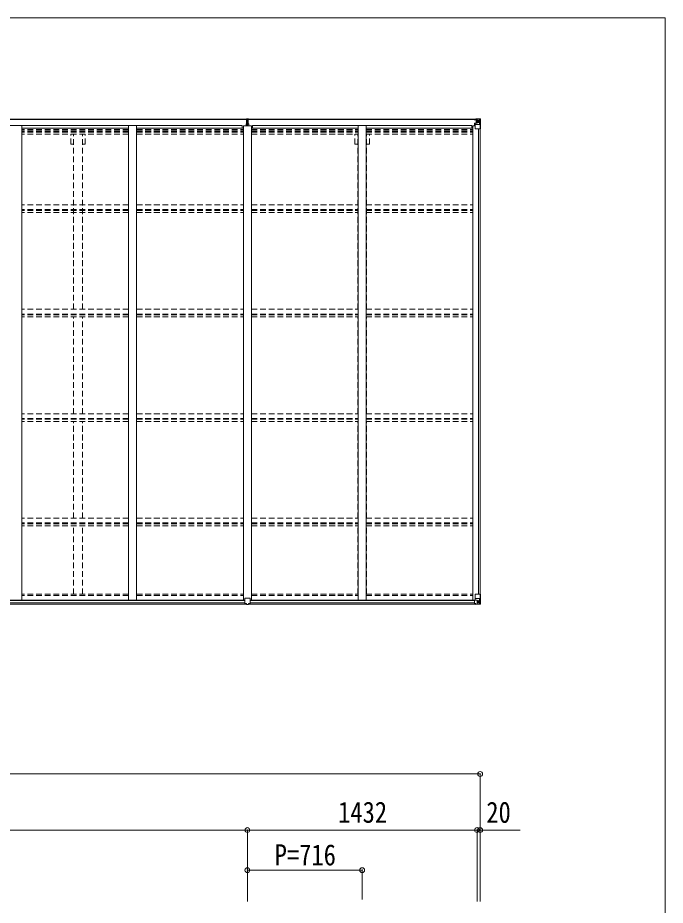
# Model space of a CAD drawing. Units: millimetres at full size, sheet at 1:30. Extents: x -8432 to 8432, y -5820 to 5820.
# Drawn here: x 3970 to 8008, y 283 to 5820 of the extents above; entities that cross this region are included whole.
import ezdxf
from ezdxf.enums import TextEntityAlignment as Align

# ---------------------------------------------------------------- set-up
doc = ezdxf.new("R2010")
doc.units = ezdxf.units.MM
doc.header["$LTSCALE"] = 30
doc.header["$PDMODE"] = 32
doc.header["$PDSIZE"] = 30
doc.linetypes.add('DASHED1', pattern=[1.8, 1.2, -0.6])
for name, color, linetype, lineweight in [('0-3_ELV2', 4, 'Continuous', 9), ('0-4_TABLE1', 6, 'Continuous', 9), ('0-6_OTH_LINE', 6, 'Continuous', 9), ('F-0_240', 7, 'Continuous', 9)]:
    doc.layers.add(name, color=color, linetype=linetype, lineweight=lineweight)
doc.styles.add('ＭＳ ゴシック', font='')
doc.styles.get('ＭＳ ゴシック').set_extended_font_data('MS Gothic')

msp = doc.modelspace()

# ---------------------------------------------------------------- linework, layer by layer
at = {"layer": '0-3_ELV2'}
for p, q in [((391.51, 5187.69), (5395.51, 5187.69)), ((391.51, 5185.55), (5395.51, 5185.55)), ((5408.51, 5187.69), (6832.51, 5187.69)), ((5408.51, 5185.55), (6832.51, 5185.55)), ((422.51, 5147.41), (5369.51, 5147.41)), ((3995.01, 5147.39), (3995.01, 2187.47)), ((4661.01, 5131.89), (3995.01, 5131.89)), ((4661.01, 5147.39), (4661.01, 2187.47)), ((4711.01, 5147.39), (4711.01, 2187.47)), ((4711.01, 5131.89), (5377.01, 5131.89)), ((5369.51, 5131.89), (5369.51, 5147.41)), ((5377.01, 5145.57), (5427.01, 5145.57)), ((5377.01, 2187.47), (5377.01, 5145.57)), ((5427.01, 2187.47), (5427.01, 5145.57)), ((5427.01, 5131.89), (6093.01, 5131.89)), ((5434.51, 5147.41), (6801.51, 5147.41)), ((5434.51, 5131.89), (5434.51, 5147.41)), ((6093.01, 2187.47), (6093.01, 5147.41)), ((6143.01, 2187.47), (6143.01, 5147.41)), ((6143.01, 5131.89), (6809.01, 5131.89)), ((6801.51, 5131.89), (6801.51, 5147.41)), ((6809.01, 5145.57), (6822.01, 5145.57)), ((6809.01, 5145.57), (6809.01, 2187.47)), ((6844.31, 5126.92), (6844.31, 2223.49)), ((6854.01, 5126.92), (6854.01, 2223.49)), ((394.75, 2187.47), (5385.51, 2187.47)), ((396.51, 2161.69), (5395.51, 2161.69)), ((406.51, 2185.2), (5385.51, 2185.2)), ((406.51, 2169.59), (5385.51, 2169.59)), ((5408.51, 2161.69), (6827.51, 2161.69)), ((5418.51, 2187.47), (6829.28, 2187.47)), ((5418.51, 2185.2), (6817.51, 2185.2)), ((5418.51, 2169.59), (6817.51, 2169.59))]:
    msp.add_line(p, q, dxfattribs=at)
at = {"layer": '0-3_ELV2', "linetype": 'DASHED1'}
for p, q in [((4661.01, 5123.5), (3995.01, 5123.5)), ((4661.01, 5115.3), (3995.01, 5115.3)), ((4661.01, 5111.37), (3995.01, 5111.37)), ((4661.01, 5106.29), (3995.01, 5106.29)), ((4711.01, 5123.5), (5377.01, 5123.5)), ((4711.01, 5115.3), (5377.01, 5115.3)), ((4711.01, 5111.37), (5377.01, 5111.37)), ((4711.01, 5106.29), (5377.01, 5106.29)), ((5427.01, 5123.5), (6093.01, 5123.5)), ((5427.01, 5115.3), (6093.01, 5115.3)), ((5427.01, 5111.37), (6093.01, 5111.37)), ((5427.01, 5106.29), (6093.01, 5106.29)), ((6143.01, 5123.5), (6809.01, 5123.5)), ((6143.01, 5115.3), (6809.01, 5115.3)), ((6143.01, 5111.37), (6809.01, 5111.37)), ((6143.01, 5106.29), (6809.01, 5106.29)), ((4661.01, 5093.28), (3995.01, 5093.28)), ((4300.81, 5031.69), (4300.81, 5093.28)), ((4318.51, 4001.03), (4318.51, 5093.28)), ((4373.51, 4001.03), (4373.51, 5093.28)), ((4391.21, 5031.69), (4391.21, 5093.28)), ((4711.01, 5093.28), (5377.01, 5093.28)), ((5427.01, 5093.28), (6093.01, 5093.28)), ((6072.81, 5031.69), (6072.81, 5093.28)), ((6090.51, 4001.03), (6090.51, 5093.28)), ((6143.01, 5093.28), (6809.01, 5093.28)), ((6145.51, 4001.03), (6145.51, 5093.28)), ((6163.21, 5031.69), (6163.21, 5093.28)), ((4300.81, 5031.69), (4318.51, 5031.69)), ((4373.51, 5031.69), (4391.21, 5031.69)), ((6072.81, 5031.69), (6090.51, 5031.69)), ((6145.51, 5031.69), (6163.21, 5031.69)), ((4660.98, 4652.69), (3995.01, 4652.69)), ((4711.01, 4652.69), (5377.01, 4652.69)), ((5427.01, 4652.69), (6093.01, 4652.69)), ((6143.01, 4652.69), (6808.98, 4652.69)), ((4660.98, 4622.96), (3995.01, 4622.96)), ((4660.98, 4618.41), (3995.01, 4618.41)), ((4660.98, 4605.4), (3995.01, 4605.4)), ((4711.01, 4622.96), (5377.01, 4622.96)), ((4711.01, 4618.41), (5377.01, 4618.41)), ((4711.01, 4605.4), (5377.01, 4605.4)), ((5427.01, 4622.96), (6093.01, 4622.96)), ((5427.01, 4618.41), (6093.01, 4618.41)), ((5427.01, 4605.4), (6093.01, 4605.4)), ((6143.01, 4622.96), (6808.98, 4622.96)), ((6143.01, 4618.41), (6808.98, 4618.41)), ((6143.01, 4605.4), (6808.98, 4605.4)), ((4660.98, 4001.03), (3995.01, 4001.03)), ((4711.01, 4001.03), (5377.01, 4001.03)), ((5427.01, 4001.03), (6093.01, 4001.03)), ((6143.01, 4001.03), (6808.98, 4001.03)), ((4660.98, 3971.3), (3995.01, 3971.3)), ((4660.98, 3966.75), (3995.01, 3966.75)), ((4660.98, 3953.74), (3995.01, 3953.74)), ((4318.51, 3349.25), (4318.51, 3953.74)), ((4373.51, 3349.25), (4373.51, 3953.74)), ((4711.01, 3971.3), (5377.01, 3971.3)), ((4711.01, 3966.75), (5377.01, 3966.75)), ((4711.01, 3953.74), (5377.01, 3953.74)), ((5427.01, 3971.3), (6093.01, 3971.3)), ((5427.01, 3966.75), (6093.01, 3966.75)), ((5427.01, 3953.74), (6093.01, 3953.74)), ((6090.51, 3349.25), (6090.51, 3953.74)), ((6143.01, 3971.3), (6808.98, 3971.3)), ((6143.01, 3966.75), (6808.98, 3966.75)), ((6143.01, 3953.74), (6808.98, 3953.74)), ((6145.51, 3349.25), (6145.51, 3953.74)), ((4660.98, 3349.37), (3995.01, 3349.37)), ((4711.01, 3349.37), (5377.01, 3349.37)), ((5427.01, 3349.37), (6093.01, 3349.37)), ((6143.01, 3349.37), (6808.98, 3349.37)), ((4660.98, 3319.64), (3995.01, 3319.64)), ((4660.98, 3315.09), (3995.01, 3315.09)), ((4660.98, 3302.08), (3995.01, 3302.08)), ((4318.51, 2697.59), (4318.51, 3300.88)), ((4373.51, 2697.59), (4373.51, 3300.88)), ((4711.01, 3319.64), (5377.01, 3319.64)), ((4711.01, 3315.09), (5377.01, 3315.09)), ((4711.01, 3302.08), (5377.01, 3302.08)), ((5427.01, 3319.64), (6093.01, 3319.64)), ((5427.01, 3315.09), (6093.01, 3315.09)), ((5427.01, 3302.08), (6093.01, 3302.08)), ((6090.51, 2697.59), (6090.51, 3300.88)), ((6143.01, 3319.64), (6808.98, 3319.64)), ((6143.01, 3315.09), (6808.98, 3315.09)), ((6143.01, 3302.08), (6808.98, 3302.08)), ((6145.51, 2697.59), (6145.51, 3300.88)), ((4660.98, 2697.71), (3995.01, 2697.71)), ((4660.98, 2667.98), (3995.01, 2667.98)), ((4660.98, 2663.43), (3995.01, 2663.43)), ((4711.01, 2697.71), (5377.01, 2697.71)), ((4711.01, 2667.98), (5377.01, 2667.98)), ((4711.01, 2663.43), (5377.01, 2663.43)), ((5427.01, 2697.71), (6093.01, 2697.71)), ((5427.01, 2667.98), (6093.01, 2667.98)), ((5427.01, 2663.43), (6093.01, 2663.43)), ((6143.01, 2697.71), (6808.98, 2697.71)), ((6143.01, 2667.98), (6808.98, 2667.98)), ((6143.01, 2663.43), (6808.98, 2663.43)), ((4660.98, 2650.42), (3995.01, 2650.42)), ((4318.51, 2223.64), (4318.51, 2649.22)), ((4373.51, 2223.64), (4373.51, 2649.22)), ((4711.01, 2650.42), (5377.01, 2650.42)), ((5427.01, 2650.42), (6093.01, 2650.42)), ((6090.51, 2223.64), (6090.51, 2649.22)), ((6143.01, 2650.42), (6808.98, 2650.42)), ((6145.51, 2223.64), (6145.51, 2649.22)), ((4661.01, 2223.64), (3995.01, 2223.64)), ((4661.01, 2215.29), (3995.01, 2215.29)), ((4711.01, 2223.64), (5377.01, 2223.64)), ((4711.01, 2215.29), (5377.01, 2215.29)), ((5427.01, 2223.64), (6093.01, 2223.64)), ((5427.01, 2215.29), (6093.01, 2215.29)), ((6143.01, 2223.64), (6809.01, 2223.64)), ((6143.01, 2215.29), (6809.01, 2215.29))]:
    msp.add_line(p, q, dxfattribs=at)
at = {"layer": '0-4_TABLE1'}
for p, q in [((5393.51, 5158.33), (5400.51, 5158.39)), ((5393.51, 5145.57), (5393.51, 5158.33)), ((5400.51, 5157.89), (5393.51, 5157.83)), ((5393.51, 5156.96), (5400.51, 5156.89)), ((5400.51, 5156.39), (5393.51, 5156.46)), ((5395.51, 5189.39), (5402.01, 5189.79)), ((5395.51, 5184.89), (5395.51, 5189.39)), ((5400.51, 5186.7), (5395.51, 5186.39)), ((5396.51, 5183.89), (5400.51, 5183.89)), ((5396.51, 5158.36), (5396.51, 5183.89)), ((5396.51, 5182.06), (5400.51, 5181.99)), ((5396.51, 5178.46), (5400.51, 5178.4)), ((5396.51, 5170.23), (5400.51, 5170.19)), ((5402.01, 5186.79), (5400.51, 5186.69)), ((5400.51, 5186.69), (5400.51, 5145.57)), ((5400.51, 5173.18), (5403.51, 5173.18)), ((5400.51, 5166.11), (5403.51, 5166.11)), ((5400.51, 5156.47), (5403.51, 5156.47)), ((5400.51, 5149.39), (5403.51, 5149.39)), ((5402.01, 5189.79), (5408.51, 5189.39)), ((5402.01, 5189.79), (5402.01, 5186.79)), ((5408.51, 5186.39), (5402.01, 5186.79)), ((5403.51, 5183.89), (5407.51, 5183.89)), ((5403.51, 5183.89), (5403.51, 5145.57)), ((5403.51, 5181.99), (5407.51, 5181.99)), ((5403.51, 5178.4), (5407.51, 5178.4)), ((5403.51, 5170.19), (5407.51, 5170.19)), ((5403.51, 5158.39), (5410.51, 5158.33)), ((5410.51, 5157.83), (5403.51, 5157.89)), ((5403.51, 5156.89), (5410.51, 5156.96)), ((5410.51, 5156.46), (5403.51, 5156.39)), ((5407.51, 5158.36), (5407.51, 5183.89)), ((5408.51, 5184.89), (5408.51, 5189.39)), ((5410.51, 5158.33), (5410.51, 5145.57)), ((6816.01, 5182.94), (6816.01, 5185.55)), ((6822.01, 5184.62), (6816.01, 5184.62)), ((6817.01, 5185.55), (6817.01, 5184.62)), ((6817.01, 5182.89), (6832.02, 5182.76)), ((6822.56, 5161.83), (6817.51, 5161.79)), ((6817.51, 5145.57), (6817.51, 5161.79)), ((6817.51, 5160.07), (6822.01, 5160.05)), ((6817.51, 5149.92), (6822.01, 5149.92)), ((6818.51, 5161.8), (6818.51, 5160.07)), ((6822.21, 5188.12), (6820.52, 5187.69)), ((6832.02, 5182.93), (6822.01, 5183.01)), ((6822.01, 5127.92), (6822.01, 5161.02)), ((6846.01, 5153.59), (6822.01, 5153.59)), ((6822.21, 5188.12), (6822.51, 5188.12)), ((6822.51, 5188.12), (6822.51, 5187.69)), ((6833.19, 5163.57), (6822.84, 5161.91)), ((6822.84, 5161.28), (6833.19, 5162.93)), ((6822.84, 5161.91), (6822.84, 5161.28)), ((6824.01, 5183.85), (6824.01, 5185.55)), ((6824.01, 5184.88), (6832.01, 5184.88)), ((6824.01, 5184.85), (6832.01, 5184.85)), ((6824.01, 5183.85), (6832.51, 5183.85)), ((6827.51, 5187.69), (6827.51, 5190.32)), ((6827.51, 5190.32), (6855.08, 5188.63)), ((6834.01, 5189.04), (6827.51, 5189.43)), ((6827.51, 5188.51), (6832.51, 5188.42)), ((6828.51, 5162.82), (6828.51, 5182.79)), ((6832.41, 5182.55), (6828.51, 5182.55)), ((6828.51, 5178.92), (6832.51, 5178.92)), ((6828.51, 5170.72), (6832.51, 5170.72)), ((6832.01, 5184.88), (6832.01, 5182.93)), ((6832.02, 5182.76), (6832.02, 5182.93)), ((6832.51, 5184.21), (6834.01, 5184.21)), ((6832.51, 5180.68), (6846.01, 5180.68)), ((6832.51, 5167.12), (6846.01, 5167.12)), ((6833.19, 5162.93), (6833.19, 5163.57)), ((6834.01, 5163.82), (6834.01, 5189.92)), ((6834.01, 5189.81), (6846.01, 5189.02)), ((6840.53, 5173.48), (6840.53, 5172.52)), ((6848.35, 5180.62), (6846.01, 5180.68)), ((6846.01, 5167.12), (6848.35, 5167.15)), ((6846.01, 5167.12), (6846.01, 5167.12)), ((6852.63, 5153.8), (6846.01, 5153.59)), ((6846.11, 5189.02), (6854.03, 5188.54)), ((6848.35, 5167.15), (6848.35, 5180.62)), ((6852.63, 5153.8), (6848.48, 5165.89)), ((6849.2, 5184.13), (6851.94, 5187.8)), ((6853.17, 5187.57), (6853.17, 5187.51)), ((6853.17, 5126.92), (6853.17, 5187.51)), ((6855.08, 5188.59), (6855.08, 5188.63)), ((6856.01, 5187.63), (6856.01, 5126.92)), ((6856.01, 5126.92), (6823.01, 5126.92)), ((6822.01, 2222.49), (6822.01, 2189.39)), ((6856.01, 2223.49), (6823.01, 2223.49)), ((6853.17, 2223.49), (6853.17, 2162.9)), ((6856.01, 2162.78), (6856.01, 2223.49)), ((5385.51, 2165.56), (5385.51, 2197.88)), ((5385.51, 2165.56), (5385.52, 2165.52)), ((5417.51, 2198.88), (5386.51, 2198.88)), ((5395.51, 2164.79), (5386.51, 2164.84)), ((5408.51, 2164.79), (5417.51, 2164.84)), ((5418.51, 2165.56), (5418.51, 2197.88)), ((5418.51, 2165.56), (5418.51, 2165.52)), ((6817.51, 2186.33), (6817.51, 2166.18)), ((6827.51, 2187.27), (6818.51, 2187.24)), ((6818.51, 2165.46), (6827.51, 2165.41)), ((6846.01, 2196.82), (6822.01, 2196.82)), ((6822.84, 2189.13), (6833.19, 2187.48)), ((6822.84, 2188.5), (6822.84, 2189.13)), ((6830.49, 2187.27), (6822.84, 2188.5)), ((6834.01, 2187.27), (6827.51, 2187.27)), ((6827.51, 2160.09), (6827.51, 2166.03)), ((6833.19, 2187.48), (6833.19, 2187.27)), ((6834.01, 2187.27), (6834.01, 2160.49)), ((6834.01, 2183.29), (6846.01, 2183.29)), ((6846.01, 2169.73), (6834.01, 2169.73)), ((6834.01, 2160.6), (6846.01, 2161.38)), ((6841.49, 2176.93), (6841.49, 2177.89)), ((6852.63, 2196.6), (6846.01, 2196.82)), ((6846.01, 2183.29), (6846.01, 2183.29)), ((6846.01, 2183.29), (6848.35, 2183.26)), ((6848.35, 2169.78), (6846.01, 2169.73)), ((6846.11, 2161.39), (6854.03, 2161.86)), ((6848.35, 2183.26), (6848.35, 2169.78)), ((6852.63, 2196.6), (6848.48, 2184.52)), ((6849.2, 2166.28), (6851.94, 2162.61)), ((6853.17, 2162.83), (6853.17, 2162.9)), ((6855.08, 2161.82), (6855.08, 2161.77))]:
    msp.add_line(p, q, dxfattribs=at)
for points in [[(6822.01, 5184.62), (6822.01, 5183), (6816.01, 5183.05)], [(6827.51, 5188.92), (6832.51, 5188.92), (6832.51, 5163.46)], [(6839.57, 5175.4), (6838.61, 5175.4), (6838.61, 5174.44), (6839.57, 5174.44)], [(6841.49, 5176.36), (6841.49, 5177.32), (6840.53, 5177.32), (6840.53, 5176.36)], [(6840.53, 5172.52), (6841.49, 5172.52), (6841.49, 5173.48)], [(6842.45, 5174.44), (6843.41, 5174.44), (6843.41, 5175.4), (6842.45, 5175.4)], [(5402.01, 2159.36), (5395.51, 2159.76), (5395.51, 2164.79)], [(5402.01, 2159.36), (5408.51, 2159.76), (5408.51, 2164.79)], [(6817.51, 2166.18), (6817.53, 2166.07), (6827.51, 2166.03)], [(6855.08, 2161.77), (6846.01, 2161.22), (6827.51, 2160.09)], [(6839.57, 2175.97), (6838.61, 2175.97), (6838.61, 2175.01), (6839.57, 2175.01)], [(6841.49, 2177.89), (6840.53, 2177.89), (6840.53, 2176.93)], [(6840.53, 2174.05), (6840.53, 2173.09), (6841.49, 2173.09), (6841.49, 2174.05)], [(6842.45, 2175.01), (6843.41, 2175.01), (6843.41, 2175.97), (6842.45, 2175.97)]]:
    msp.add_lwpolyline(points, dxfattribs=at)
for centre in [(6841.01, 5174.92), (6841.01, 2175.49)]:
    msp.add_circle(centre, 5.3, dxfattribs=at)
for centre, radius, start, end in [((5396.51, 5184.89), 1, 180, 270), ((5407.51, 5184.89), 1, 270, 0), ((6816.88, 5190.58), 7.69, 263.56574, 271.03001), ((6822.95, 5160.98), 0.937, 96.73234, 177.67791), ((6822.95, 5160.35), 0.937, 96.73234, 177.67791), ((6832.01, 5185.38), 0.5, 270.00309, 0.00198), ((6832.01, 5185.35), 0.5, 269.99891, 359.99891), ((6832.01, 5182.43), 0.5, 359.95536, 89.47105), ((6832, 5182.25), 0.513, 358.95293, 88.11972), ((6833.08, 5164.5), 0.937, 276.73234, 357.67791), ((6833.08, 5163.86), 0.937, 276.73234, 357.67791), ((6839.57, 5176.36), 0.96, 270, 0), ((6839.57, 5173.48), 0.96, 0, 90), ((6842.45, 5176.36), 0.96, 180, 270), ((6842.45, 5173.48), 0.96, 90, 180), ((6851.89, 5187.63), 1.28, 357.54105, 48.82169), ((6853.86, 5201.24), 12.7, 264.89689, 270.75534), ((6855.01, 5187.63), 1, 359.99921, 86.49983), ((6855.02, 5187.63), 0.999, 0.04917, 86.5576), ((6855.02, 5187.59), 0.999, 0.04917, 86.5576), ((6823.01, 5127.92), 1, 180, 270), ((6823.01, 2222.49), 1, 90, 180), ((5386.51, 2197.88), 1, 90, 180), ((5417.51, 2197.88), 1, 0, 90), ((6822.95, 2190.06), 0.937, 182.32209, 263.26766), ((6822.95, 2189.43), 0.937, 182.32209, 263.26766), ((6833.08, 2186.55), 0.937, 50.93398, 83.26766), ((6839.57, 2176.93), 0.96, 270, 0), ((6839.57, 2174.05), 0.96, 0, 90), ((6842.45, 2176.93), 0.96, 180, 270), ((6842.45, 2174.05), 0.96, 90, 180), ((6851.89, 2162.78), 1.28, 311.17831, 2.45895), ((6853.86, 2149.17), 12.7, 89.24466, 95.10311), ((6855.01, 2162.77), 1, 273.50017, 0.00079), ((6855.02, 2162.82), 0.999, 273.4424, 359.95083), ((6855.02, 2162.78), 0.999, 273.4424, 359.95083)]:
    msp.add_arc(centre, radius, start, end, dxfattribs=at)
for centre, major_axis, ratio, start_param, end_param in [((5400.54, 5186.7), (0.18, -2.99), 0.008711, 3.1415927, 4.7113235), ((5228.64, 5176.18), (171.87, 10.52), 0.017422, 6.2821194, 6.2831848), ((6927.76, 5180.68), (-81.75, 0), 0.061163, 6.2824128, 6.2831853), ((6851.22, 5180.54), (-0.03, 5), 0.573921, 0.7672717, 1.551125), ((6849.75, 5167.17), (0, 3), 0.468246, 1.5772882, 2.0127935), ((6852.88, 5185.61), (0.02, 3), 0.466854, 0.125683, 0.7596956), ((6851.9, 5156.15), (-0.85, 2.32), 0.403757, 3.0087805, 3.9744392), ((6853.08, 5188.71), (-2, 0.12), 0.060933, 2.0712557, 3.1453404), ((6654.08, 5200.94), (-201, 12.36), 0.060933, 3.1453404, 3.145839), ((5386.51, 2165.55), (1, -0.012), 0.707053, 3.2044821, 4.7211143), ((5417.51, 2165.55), (-1, -0.012), 0.707053, 3.2044821, 4.7211143), ((6818.51, 2186.33), (-1, -0.021), 0.906239, 4.6936843, 6.2644806), ((6818.51, 2166.17), (-1, 0.012), 0.707053, 0.1587743, 1.5795216), ((6927.76, 2169.73), (-81.75, 0), 0.061163, 0, 0.0007725), ((6849.75, 2183.23), (0, -3), 0.468246, 4.2703918, 4.7058971), ((6851.22, 2169.86), (-0.03, -5), 0.573921, 4.7320603, 5.5159136), ((6852.88, 2164.79), (0.02, -3), 0.466854, 5.5234897, 6.1575023), ((6851.9, 2194.26), (-0.85, -2.32), 0.403757, 2.3087461, 3.2744049), ((6853.08, 2161.7), (-2, -0.12), 0.060933, 3.1378449, 4.2119296), ((6654.08, 2149.46), (-201, -12.36), 0.060933, 3.1373463, 3.1378449)]:
    msp.add_ellipse(centre, major_axis=major_axis, ratio=ratio, start_param=start_param, end_param=end_param, dxfattribs=at)
at = {"layer": '0-6_OTH_LINE'}
for p, q in [((370.01, 1102.13), (6854.01, 1102.13)), ((6854.01, 1102.13), (6854.01, 309.48)), ((390.01, 752.13), (5402.01, 752.13)), ((5402.01, 752.13), (5402.01, 306.72)), ((5402.01, 752.13), (6834.01, 752.13)), ((6834.01, 752.13), (6834.01, 306.72)), ((6834.01, 752.13), (6854.01, 752.13)), ((6854.01, 752.13), (6854.01, 306.72)), ((5402.01, 502.13), (5402.01, 319.67)), ((5402.01, 502.13), (6118.01, 502.13)), ((6118.01, 502.13), (6118.01, 319.67))]:
    msp.add_line(p, q, dxfattribs=at)
at = {"layer": '0-6_OTH_LINE', "lineweight": 18}
msp.add_line((7102.85, 752.13), (6854.01, 752.13), dxfattribs=at)
at = {"layer": '0-6_OTH_LINE'}
for p in [(6854.01, 1102.13), (5402.01, 752.13), (6834.01, 752.13), (6854.01, 752.13), (5402.01, 502.13), (6118.01, 502.13)]:
    msp.add_point(p, dxfattribs=at)
at = {"layer": 'F-0_240', "color": 5}
for p, q in [((-8432.06, 5820), (8007.94, 5820)), ((8007.94, 5820), (8007.94, -5820))]:
    msp.add_line(p, q, dxfattribs=at)

# ---------------------------------------------------------------- texts
at = {"layer": '0-6_OTH_LINE', "color": 7, "style": 'ＭＳ ゴシック', "width": 0.85}
for s, p in [('1432', (5968.01, 758.13)), ('20', (6892.1, 757.76)), ('P=716', (5572.51, 492.13))]:
    msp.add_text(s, height=132, dxfattribs=at).set_placement(p, align=Align.BOTTOM_LEFT)

doc.saveas('drawing.dxf')
